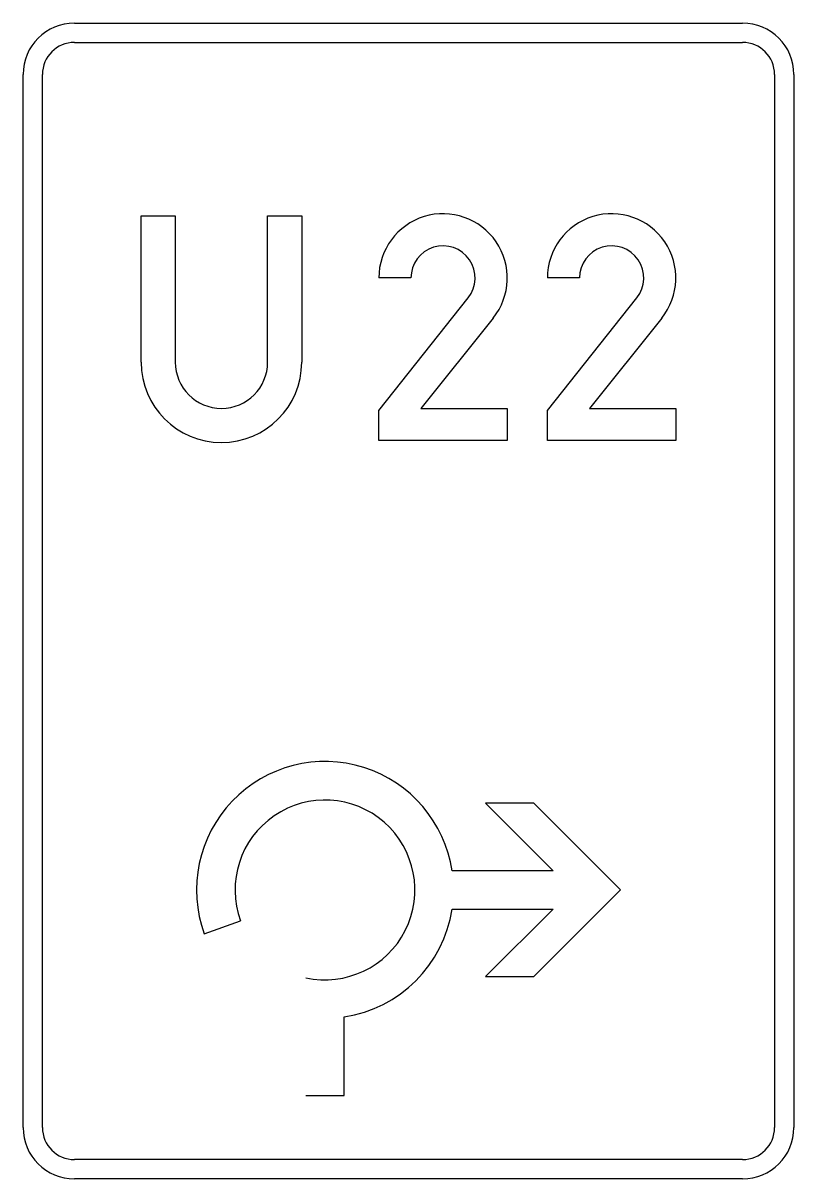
# Model space of a CAD drawing. Extents: x 0 to 600, y 0 to 900.
import ezdxf

# ---------------------------------------------------------------- set-up
doc = ezdxf.new("R2010")
doc.units = 0
doc.header["$LTSCALE"] = 25
doc.linetypes.add('AUSGEZOGEN', pattern=[0])
doc.layers.get('0').update_dxf_attribs({"linetype": 'AUSGEZOGEN'})

msp = doc.modelspace()

# ---------------------------------------------------------------- linework, layer by layer
for p, q in [((40, 900), (560, 900)), ((40, 885), (560, 885)), ((0, 40), (0, 860)), ((15, 40), (15, 860)), ((585, 860), (585, 40)), ((600, 860), (600, 40)), ((91.88, 750), (118.44, 750)), ((91.88, 635.94), (91.88, 750)), ((118.44, 750), (118.44, 635.94)), ((190.31, 635.94), (190.31, 750)), ((190.31, 750), (216.88, 750)), ((216.88, 750), (216.88, 635.94)), ((301.88, 701.56), (276.88, 701.56)), ((433.13, 701.56), (408.13, 701.56)), ((276.88, 598.44), (346.45, 686.01)), ((408.13, 598.44), (477.7, 686.01)), ((365.93, 670.34), (309.69, 600)), ((497.18, 670.34), (440.94, 600)), ((276.88, 575), (276.88, 598.44)), ((309.69, 600), (376.88, 600)), ((376.88, 600), (376.88, 575)), ((408.13, 575), (408.13, 598.44)), ((440.94, 600), (508.13, 600)), ((508.13, 600), (508.13, 575)), ((376.88, 575), (276.88, 575)), ((508.13, 575), (408.13, 575)), ((397.5, 292.5), (360, 292.5)), ((360, 292.5), (412.5, 240)), ((465, 225), (397.5, 292.5)), ((412.5, 240), (333.89, 239.88)), ((397.5, 157.5), (465, 225)), ((333.89, 210.12), (412.5, 210)), ((412.5, 210), (360, 157.5)), ((141.03, 190.8), (169.22, 201.06)), ((360, 157.5), (397.5, 157.5)), ((250, 65), (249.88, 126.11)), ((220, 65), (250, 65)), ((560, 15), (40, 15)), ((560, 0), (40, 0))]:
    msp.add_line(p, q)
for centre, radius, start, end in [((40, 860), 40, 90, 180), ((560, 860), 40, 0, 90), ((40, 860), 25, 90, 180), ((560, 860), 25, 0, 90), ((326.88, 701.56), 50, 321.3557, 540), ((458.13, 701.56), 50, 321.3557, 540), ((326.88, 701.56), 25, 321.534, 540), ((458.13, 701.56), 25, 321.534, 540), ((154.38, 635.94), 62.5, 180, 360), ((154.38, 635.94), 35.94, 180, 360), ((235, 225), 100, 8.555, 200), ((235, 225), 70, 257.625, 560), ((235, 225), 100, 278.555, 351.445), ((40, 40), 40, 180, 270), ((40, 40), 25, 180, 270), ((560, 40), 40, 270, 360), ((560, 40), 25, 270, 360)]:
    msp.add_arc(centre, radius, start, end)

doc.saveas('drawing.dxf')
